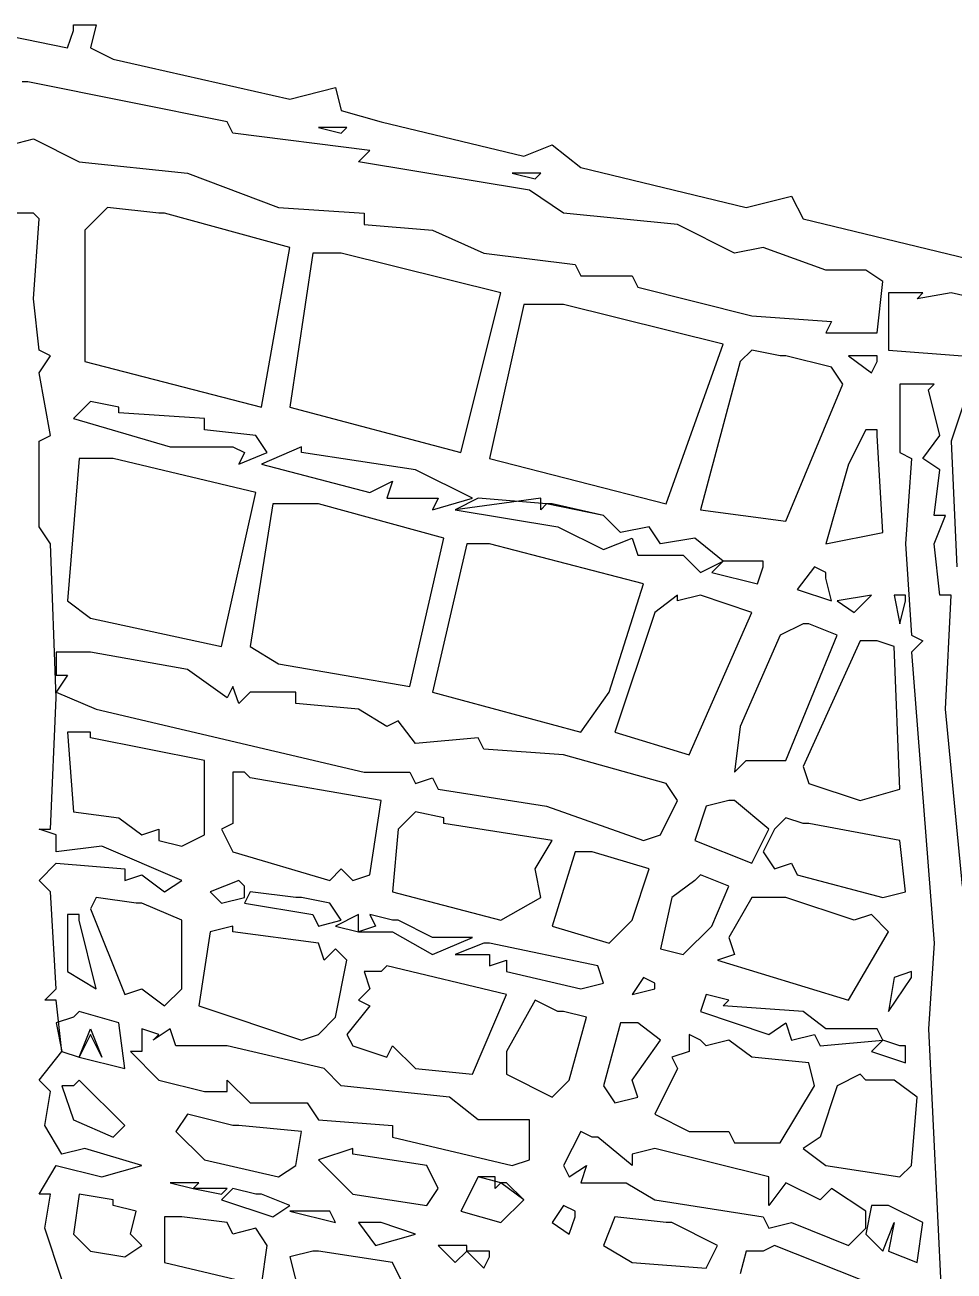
# Model space of a CAD drawing. Extents: x 1 to 798, y 2 to 577.
# Drawn here: x 399.5 to 562.5, y 358.5 to 577 of the extents above; entities that cross this region are included whole.
import ezdxf

# ---------------------------------------------------------------- set-up
doc = ezdxf.new("R2010")
doc.units = 0

msp = doc.modelspace()

# ---------------------------------------------------------------- linework, layer by layer
for p, q in [((408, 577), (412, 577)), ((408, 576), (408, 577)), ((408, 577), (412, 577)), ((408, 576), (408, 577)), ((412, 577), (411, 573)), ((412, 577), (411, 573)), ((397, 575), (407, 573)), ((397, 575), (407, 573)), ((407, 573), (408, 576)), ((407, 573), (408, 576)), ((411, 573), (415, 571)), ((411, 573), (415, 571)), ((415, 571), (446, 564)), ((415, 571), (446, 564)), ((400, 567), (399, 567)), ((400, 567), (399, 567)), ((435, 560), (400, 567)), ((435, 560), (400, 567)), ((446, 564), (454, 566)), ((446, 564), (454, 566)), ((454, 566), (455, 562)), ((454, 566), (455, 562)), ((455, 562), (462, 560)), ((455, 562), (462, 560)), ((436, 558), (435, 560)), ((436, 558), (435, 560)), ((462, 560), (487, 554)), ((462, 560), (487, 554)), ((460, 555), (436, 558)), ((460, 555), (436, 558)), ((456, 559), (451, 559)), ((451, 559), (455, 558)), ((456, 559), (451, 559)), ((451, 559), (455, 558)), ((455, 558), (456, 559)), ((455, 558), (456, 559)), ((397, 556), (401, 557)), ((397, 556), (401, 557)), ((401, 557), (409, 553)), ((401, 557), (409, 553)), ((458, 553), (460, 555)), ((458, 553), (460, 555)), ((487, 554), (492, 556)), ((487, 554), (492, 556)), ((492, 556), (497, 552)), ((492, 556), (497, 552)), ((409, 553), (428, 551)), ((409, 553), (428, 551)), ((488, 548), (458, 553)), ((488, 548), (458, 553)), ((428, 551), (444, 545)), ((428, 551), (444, 545)), ((490, 551), (485, 551)), ((485, 551), (489, 550)), ((490, 551), (485, 551)), ((485, 551), (489, 550)), ((489, 550), (490, 551)), ((489, 550), (490, 551)), ((497, 552), (526, 545)), ((497, 552), (526, 545)), ((494, 544), (488, 548)), ((494, 544), (488, 548)), ((526, 545), (534, 547)), ((526, 545), (534, 547)), ((534, 547), (536, 543)), ((534, 547), (536, 543)), ((414, 545), (410, 541)), ((414, 545), (410, 541)), ((423, 544), (414, 545)), ((423, 544), (414, 545)), ((444, 545), (459, 544)), ((444, 545), (459, 544)), ((401, 544), (392, 544)), ((401, 544), (392, 544)), ((402, 543), (401, 544)), ((402, 543), (401, 544)), ((401, 529), (402, 543)), ((401, 529), (402, 543)), ((424, 544), (423, 544)), ((424, 544), (423, 544)), ((446, 538), (424, 544)), ((446, 538), (424, 544)), ((459, 544), (459, 542)), ((459, 544), (459, 542)), ((459, 542), (471, 541)), ((459, 542), (471, 541)), ((514, 542), (494, 544)), ((514, 542), (494, 544)), ((524, 537), (514, 542)), ((524, 537), (514, 542)), ((536, 543), (565, 536)), ((536, 543), (565, 536)), ((410, 541), (410, 518)), ((410, 541), (410, 518)), ((471, 541), (480, 537)), ((471, 541), (480, 537)), ((441, 510), (446, 538)), ((441, 510), (446, 538)), ((529, 538), (524, 537)), ((529, 538), (524, 537)), ((540, 534), (529, 538)), ((540, 534), (529, 538)), ((450, 537), (446, 510)), ((450, 537), (446, 510)), ((454, 537), (450, 537)), ((454, 537), (450, 537)), ((455, 537), (454, 537)), ((455, 537), (454, 537)), ((483, 530), (455, 537)), ((483, 530), (455, 537)), ((480, 537), (496, 535)), ((480, 537), (496, 535)), ((496, 535), (497, 533)), ((496, 535), (497, 533)), ((547, 534), (540, 534)), ((547, 534), (540, 534)), ((550, 532), (547, 534)), ((550, 532), (547, 534)), ((497, 533), (506, 533)), ((497, 533), (506, 533)), ((506, 533), (507, 531)), ((506, 533), (507, 531)), ((507, 531), (527, 526)), ((507, 531), (527, 526)), ((549, 523), (550, 532)), ((549, 523), (550, 532)), ((402, 520), (401, 529)), ((402, 520), (401, 529)), ((476, 502), (483, 530)), ((476, 502), (483, 530)), ((557, 530), (551, 530)), ((551, 530), (551, 520)), ((557, 530), (551, 530)), ((551, 530), (551, 520)), ((562, 530), (556, 529)), ((556, 529), (557, 530)), ((562, 530), (556, 529)), ((556, 529), (557, 530)), ((575, 527), (562, 530)), ((575, 527), (562, 530)), ((487, 528), (481, 501)), ((487, 528), (481, 501)), ((493, 528), (487, 528)), ((493, 528), (487, 528)), ((494, 528), (493, 528)), ((494, 528), (493, 528)), ((522, 521), (494, 528)), ((522, 521), (494, 528)), ((527, 526), (541, 525)), ((527, 526), (541, 525)), ((541, 525), (540, 523)), ((541, 525), (540, 523)), ((540, 523), (549, 523)), ((540, 523), (549, 523)), ((512, 493), (522, 521)), ((512, 493), (522, 521)), ((404, 519), (402, 520)), ((404, 519), (402, 520)), ((402, 516), (404, 519)), ((402, 516), (404, 519)), ((410, 518), (441, 510)), ((410, 518), (441, 510)), ((525, 518), (518, 492)), ((525, 518), (518, 492)), ((527, 520), (525, 518)), ((527, 520), (525, 518)), ((532, 519), (527, 520)), ((532, 519), (527, 520)), ((533, 519), (532, 519)), ((533, 519), (532, 519)), ((541, 517), (533, 519)), ((541, 517), (533, 519)), ((549, 519), (544, 519)), ((544, 519), (548, 516)), ((549, 519), (544, 519)), ((544, 519), (548, 516)), ((548, 516), (549, 518)), ((548, 516), (549, 518)), ((549, 518), (549, 519)), ((549, 518), (549, 519)), ((551, 520), (564, 519)), ((551, 520), (564, 519)), ((404, 505), (402, 516)), ((404, 505), (402, 516)), ((543, 514), (541, 517)), ((543, 514), (541, 517)), ((533, 490), (543, 514)), ((533, 490), (543, 514)), ((559, 514), (553, 514)), ((553, 514), (553, 502)), ((559, 514), (553, 514)), ((553, 514), (553, 502)), ((558, 513), (559, 514)), ((558, 513), (559, 514)), ((560, 505), (558, 513)), ((560, 505), (558, 513)), ((411, 511), (408, 508)), ((411, 511), (408, 508)), ((416, 510), (411, 511)), ((416, 510), (411, 511)), ((416, 509), (416, 510)), ((416, 509), (416, 510)), ((446, 510), (476, 502)), ((446, 510), (476, 502)), ((564, 510), (562, 504)), ((564, 510), (562, 504)), ((408, 508), (425, 503)), ((408, 508), (425, 503)), ((431, 508), (416, 509)), ((431, 508), (416, 509)), ((431, 506), (431, 508)), ((431, 506), (431, 508)), ((402, 504), (404, 505)), ((402, 504), (404, 505)), ((440, 505), (431, 506)), ((440, 505), (431, 506)), ((442, 502), (440, 505)), ((442, 502), (440, 505)), ((547, 506), (544, 500)), ((547, 506), (544, 500)), ((549, 506), (547, 506)), ((549, 506), (547, 506)), ((549, 505), (549, 506)), ((549, 505), (549, 506)), ((550, 488), (549, 505)), ((550, 488), (549, 505)), ((557, 501), (560, 505)), ((557, 501), (560, 505)), ((402, 489), (402, 504)), ((402, 489), (402, 504)), ((425, 503), (436, 503)), ((425, 503), (436, 503)), ((436, 503), (438, 502)), ((436, 503), (438, 502)), ((448, 503), (441, 500)), ((448, 503), (441, 500)), ((448, 502), (448, 503)), ((448, 502), (448, 503)), ((562, 504), (563, 482)), ((562, 504), (563, 482)), ((409, 501), (407, 476)), ((409, 501), (407, 476)), ((414, 501), (409, 501)), ((414, 501), (409, 501)), ((415, 501), (414, 501)), ((415, 501), (414, 501)), ((440, 495), (415, 501)), ((440, 495), (415, 501)), ((438, 502), (437, 500)), ((437, 500), (442, 502)), ((438, 502), (437, 500)), ((437, 500), (442, 502)), ((468, 499), (448, 502)), ((468, 499), (448, 502)), ((481, 501), (512, 493)), ((481, 501), (512, 493)), ((553, 502), (555, 501)), ((553, 502), (555, 501)), ((555, 501), (554, 486)), ((555, 501), (554, 486)), ((560, 499), (557, 501)), ((560, 499), (557, 501)), ((441, 500), (460, 495)), ((441, 500), (460, 495)), ((478, 494), (468, 499)), ((478, 494), (468, 499)), ((544, 500), (540, 486)), ((544, 500), (540, 486)), ((559, 491), (560, 499)), ((559, 491), (560, 499)), ((460, 495), (464, 497)), ((460, 495), (464, 497)), ((464, 497), (463, 494)), ((464, 497), (463, 494)), ((434, 468), (440, 495)), ((434, 468), (440, 495)), ((463, 494), (472, 494)), ((463, 494), (472, 494)), ((472, 494), (471, 492)), ((471, 492), (478, 494)), ((472, 494), (471, 492)), ((471, 492), (478, 494)), ((479, 494), (475, 492)), ((490, 494), (475, 492)), ((479, 494), (475, 492)), ((490, 494), (475, 492)), ((491, 493), (479, 494)), ((491, 493), (479, 494)), ((490, 492), (490, 494)), ((490, 492), (490, 494)), ((443, 493), (439, 468)), ((443, 493), (439, 468)), ((450, 493), (443, 493)), ((450, 493), (443, 493)), ((451, 493), (450, 493)), ((451, 493), (450, 493)), ((473, 487), (451, 493)), ((473, 487), (451, 493)), ((475, 492), (493, 489)), ((475, 492), (493, 489)), ((475, 492), (493, 489)), ((475, 492), (493, 489)), ((491, 493), (490, 492)), ((491, 493), (490, 492)), ((492, 493), (491, 493)), ((501, 491), (491, 493)), ((492, 493), (491, 493)), ((501, 491), (491, 493)), ((501, 491), (492, 493)), ((501, 491), (492, 493)), ((518, 492), (533, 490)), ((518, 492), (533, 490)), ((504, 488), (501, 491)), ((504, 488), (501, 491)), ((504, 488), (501, 491)), ((504, 488), (501, 491)), ((559, 486), (561, 491)), ((561, 491), (559, 491)), ((559, 486), (561, 491)), ((561, 491), (559, 491)), ((404, 486), (402, 489)), ((404, 486), (402, 489)), ((493, 489), (501, 485)), ((493, 489), (501, 485)), ((493, 489), (501, 485)), ((493, 489), (501, 485)), ((509, 489), (504, 488)), ((509, 489), (504, 488)), ((509, 489), (504, 488)), ((509, 489), (504, 488)), ((511, 486), (509, 489)), ((511, 486), (509, 489)), ((511, 486), (509, 489)), ((511, 486), (509, 489)), ((540, 486), (550, 488)), ((540, 486), (550, 488)), ((405, 459), (404, 486)), ((405, 459), (404, 486)), ((467, 461), (473, 487)), ((467, 461), (473, 487)), ((477, 486), (471, 460)), ((477, 486), (471, 460)), ((480, 486), (477, 486)), ((480, 486), (477, 486)), ((481, 486), (480, 486)), ((481, 486), (480, 486)), ((508, 479), (481, 486)), ((508, 479), (481, 486)), ((501, 485), (506, 487)), ((501, 485), (506, 487)), ((501, 485), (506, 487)), ((501, 485), (506, 487)), ((506, 487), (507, 484)), ((506, 487), (507, 484)), ((506, 487), (507, 484)), ((506, 487), (507, 484)), ((517, 487), (511, 486)), ((517, 487), (511, 486)), ((517, 487), (511, 486)), ((517, 487), (511, 486)), ((522, 483), (517, 487)), ((522, 483), (517, 487)), ((522, 483), (517, 487)), ((522, 483), (517, 487)), ((554, 486), (555, 470)), ((554, 486), (555, 470)), ((560, 477), (559, 486)), ((560, 477), (559, 486)), ((507, 484), (515, 484)), ((507, 484), (515, 484)), ((507, 484), (515, 484)), ((507, 484), (515, 484)), ((515, 484), (518, 481)), ((515, 484), (518, 481)), ((515, 484), (518, 481)), ((515, 484), (518, 481)), ((518, 481), (522, 483)), ((518, 481), (522, 483)), ((518, 481), (522, 483)), ((518, 481), (522, 483)), ((522, 483), (520, 481)), ((522, 483), (520, 481)), ((529, 483), (522, 483)), ((529, 483), (522, 483)), ((529, 482), (529, 483)), ((529, 482), (529, 483)), ((520, 481), (528, 479)), ((520, 481), (528, 479)), ((528, 479), (529, 482)), ((528, 479), (529, 482)), ((538, 482), (535, 478)), ((538, 482), (535, 478)), ((540, 481), (538, 482)), ((540, 481), (538, 482)), ((540, 480), (540, 481)), ((540, 480), (540, 481)), ((502, 460), (508, 479)), ((502, 460), (508, 479)), ((541, 476), (540, 480)), ((541, 476), (540, 480)), ((514, 477), (510, 474)), ((514, 477), (510, 474)), ((518, 477), (514, 476)), ((514, 476), (514, 477)), ((518, 477), (514, 476)), ((514, 476), (514, 477)), ((527, 474), (518, 477)), ((527, 474), (518, 477)), ((535, 478), (541, 476)), ((535, 478), (541, 476)), ((548, 477), (542, 476)), ((548, 477), (542, 476)), ((547, 476), (548, 477)), ((547, 476), (548, 477)), ((554, 477), (552, 477)), ((552, 477), (553, 472)), ((554, 477), (552, 477)), ((552, 477), (553, 472)), ((554, 476), (554, 477)), ((554, 476), (554, 477)), ((562, 477), (560, 477)), ((562, 477), (560, 477)), ((561, 457), (562, 477)), ((561, 457), (562, 477)), ((407, 476), (411, 473)), ((407, 476), (411, 473)), ((542, 476), (545, 474)), ((542, 476), (545, 474)), ((545, 474), (547, 476)), ((545, 474), (547, 476)), ((553, 472), (554, 476)), ((553, 472), (554, 476)), ((411, 473), (434, 468)), ((411, 473), (434, 468)), ((510, 474), (503, 453)), ((510, 474), (503, 453)), ((516, 449), (527, 474)), ((516, 449), (527, 474)), ((536, 472), (532, 470)), ((536, 472), (532, 470)), ((537, 472), (536, 472)), ((537, 472), (536, 472)), ((542, 470), (537, 472)), ((542, 470), (537, 472)), ((532, 470), (525, 454)), ((532, 470), (525, 454)), ((533, 448), (542, 470)), ((533, 448), (542, 470)), ((555, 470), (557, 469)), ((555, 470), (557, 469)), ((439, 468), (444, 465)), ((439, 468), (444, 465)), ((546, 469), (536, 447)), ((546, 469), (536, 447)), ((548, 469), (546, 469)), ((548, 469), (546, 469)), ((549, 469), (548, 469)), ((549, 469), (548, 469)), ((552, 468), (549, 469)), ((552, 468), (549, 469)), ((553, 443), (552, 468)), ((553, 443), (552, 468)), ((557, 469), (555, 467)), ((557, 469), (555, 467)), ((410, 467), (405, 467)), ((405, 467), (405, 463)), ((410, 467), (405, 467)), ((405, 467), (405, 463)), ((411, 467), (410, 467)), ((411, 467), (410, 467)), ((428, 464), (411, 467)), ((428, 464), (411, 467)), ((555, 467), (559, 416)), ((555, 467), (559, 416)), ((435, 459), (428, 464)), ((435, 459), (428, 464)), ((444, 465), (467, 461)), ((444, 465), (467, 461)), ((405, 463), (407, 463)), ((407, 463), (405, 460)), ((405, 463), (407, 463)), ((407, 463), (405, 460)), ((404, 436), (405, 459)), ((404, 436), (405, 459)), ((405, 460), (412, 457)), ((405, 460), (412, 457)), ((436, 461), (435, 459)), ((436, 461), (435, 459)), ((437, 458), (436, 461)), ((437, 458), (436, 461)), ((439, 460), (437, 458)), ((439, 460), (437, 458)), ((447, 460), (439, 460)), ((447, 460), (439, 460)), ((447, 458), (447, 460)), ((447, 458), (447, 460)), ((471, 460), (497, 453)), ((471, 460), (497, 453)), ((497, 453), (502, 460)), ((497, 453), (502, 460)), ((412, 457), (459, 446)), ((412, 457), (459, 446)), ((458, 457), (447, 458)), ((458, 457), (447, 458)), ((463, 454), (458, 457)), ((463, 454), (458, 457)), ((564, 426), (561, 457)), ((564, 426), (561, 457)), ((465, 455), (463, 454)), ((465, 455), (463, 454)), ((468, 451), (465, 455)), ((468, 451), (465, 455)), ((411, 453), (407, 453)), ((407, 453), (408, 439)), ((411, 453), (407, 453)), ((407, 453), (408, 439)), ((411, 452), (411, 453)), ((411, 452), (411, 453)), ((503, 453), (516, 449)), ((503, 453), (516, 449)), ((525, 454), (524, 446)), ((525, 454), (524, 446)), ((431, 448), (411, 452)), ((431, 448), (411, 452)), ((479, 452), (468, 451)), ((479, 452), (468, 451)), ((480, 450), (479, 452)), ((480, 450), (479, 452)), ((431, 435), (431, 448)), ((431, 435), (431, 448)), ((494, 449), (480, 450)), ((494, 449), (480, 450)), ((512, 444), (494, 449)), ((512, 444), (494, 449)), ((524, 446), (526, 448)), ((524, 446), (526, 448)), ((526, 448), (533, 448)), ((526, 448), (533, 448)), ((438, 446), (436, 446)), ((436, 446), (436, 437)), ((438, 446), (436, 446)), ((436, 446), (436, 437)), ((439, 445), (438, 446)), ((439, 445), (438, 446)), ((459, 446), (467, 446)), ((459, 446), (467, 446)), ((467, 446), (468, 444)), ((467, 446), (468, 444)), ((536, 447), (537, 444)), ((536, 447), (537, 444)), ((462, 441), (439, 445)), ((462, 441), (439, 445)), ((468, 444), (471, 445)), ((468, 444), (471, 445)), ((471, 445), (472, 443)), ((471, 445), (472, 443)), ((514, 441), (512, 444)), ((514, 441), (512, 444)), ((537, 444), (546, 441)), ((537, 444), (546, 441)), ((472, 443), (491, 440)), ((472, 443), (491, 440)), ((546, 441), (553, 443)), ((546, 441), (553, 443)), ((460, 428), (462, 441)), ((460, 428), (462, 441)), ((491, 440), (508, 434)), ((491, 440), (508, 434)), ((511, 435), (514, 441)), ((511, 435), (514, 441)), ((519, 440), (517, 434)), ((519, 440), (517, 434)), ((523, 441), (519, 440)), ((523, 441), (519, 440)), ((524, 441), (523, 441)), ((524, 441), (523, 441)), ((530, 436), (524, 441)), ((530, 436), (524, 441)), ((408, 439), (416, 438)), ((408, 439), (416, 438)), ((416, 438), (420, 435)), ((416, 438), (420, 435)), ((436, 437), (434, 436)), ((436, 437), (434, 436)), ((468, 439), (465, 436)), ((468, 439), (465, 436)), ((473, 438), (468, 439)), ((473, 438), (468, 439)), ((473, 437), (473, 438)), ((473, 437), (473, 438)), ((492, 434), (473, 437)), ((492, 434), (473, 437)), ((533, 438), (531, 436)), ((533, 438), (531, 436)), ((536, 437), (533, 438)), ((536, 437), (533, 438)), ((537, 437), (536, 437)), ((537, 437), (536, 437)), ((553, 434), (537, 437)), ((553, 434), (537, 437)), ((405, 435), (402, 436)), ((402, 436), (404, 436)), ((405, 435), (402, 436)), ((402, 436), (404, 436)), ((405, 432), (405, 435)), ((405, 432), (405, 435)), ((420, 435), (423, 436)), ((420, 435), (423, 436)), ((423, 436), (423, 434)), ((423, 436), (423, 434)), ((427, 433), (431, 435)), ((427, 433), (431, 435)), ((434, 436), (436, 432)), ((434, 436), (436, 432)), ((465, 436), (464, 425)), ((465, 436), (464, 425)), ((508, 434), (511, 435)), ((508, 434), (511, 435)), ((527, 430), (530, 436)), ((527, 430), (530, 436)), ((531, 436), (529, 432)), ((531, 436), (529, 432)), ((413, 433), (405, 432)), ((413, 433), (405, 432)), ((427, 427), (413, 433)), ((427, 427), (413, 433)), ((423, 434), (427, 433)), ((423, 434), (427, 433)), ((489, 429), (492, 434)), ((489, 429), (492, 434)), ((517, 434), (527, 430)), ((517, 434), (527, 430)), ((554, 425), (553, 434)), ((554, 425), (553, 434)), ((436, 432), (453, 427)), ((436, 432), (453, 427)), ((496, 432), (492, 419)), ((496, 432), (492, 419)), ((498, 432), (496, 432)), ((498, 432), (496, 432)), ((499, 432), (498, 432)), ((499, 432), (498, 432)), ((509, 429), (499, 432)), ((509, 429), (499, 432)), ((529, 432), (531, 429)), ((529, 432), (531, 429)), ((402, 427), (405, 430)), ((402, 427), (405, 430)), ((405, 430), (417, 429)), ((405, 430), (417, 429)), ((417, 429), (417, 427)), ((417, 429), (417, 427)), ((453, 427), (455, 429)), ((453, 427), (455, 429)), ((455, 429), (457, 427)), ((455, 429), (457, 427)), ((490, 424), (489, 429)), ((490, 424), (489, 429)), ((506, 420), (509, 429)), ((506, 420), (509, 429)), ((531, 429), (534, 430)), ((531, 429), (534, 430)), ((534, 430), (535, 428)), ((534, 430), (535, 428)), ((404, 425), (402, 427)), ((404, 425), (402, 427)), ((417, 427), (420, 428)), ((417, 427), (420, 428)), ((420, 428), (424, 425)), ((420, 428), (424, 425)), ((424, 425), (427, 427)), ((424, 425), (427, 427)), ((437, 427), (432, 425)), ((437, 427), (432, 425)), ((438, 426), (437, 427)), ((438, 426), (437, 427)), ((457, 427), (460, 428)), ((457, 427), (460, 428)), ((517, 427), (513, 424)), ((517, 427), (513, 424)), ((518, 428), (517, 427)), ((518, 428), (517, 427)), ((523, 426), (518, 428)), ((523, 426), (518, 428)), ((535, 428), (550, 424)), ((535, 428), (550, 424)), ((405, 408), (404, 425)), ((405, 408), (404, 425)), ((412, 424), (411, 422)), ((412, 424), (411, 422)), ((419, 423), (412, 424)), ((419, 423), (412, 424)), ((432, 425), (434, 423)), ((432, 425), (434, 423)), ((434, 423), (438, 424)), ((434, 423), (438, 424)), ((438, 424), (438, 426)), ((438, 424), (438, 426)), ((439, 425), (438, 423)), ((439, 425), (438, 423)), ((447, 424), (439, 425)), ((447, 424), (439, 425)), ((448, 424), (447, 424)), ((448, 424), (447, 424)), ((453, 423), (448, 424)), ((453, 423), (448, 424)), ((464, 425), (483, 420)), ((464, 425), (483, 420)), ((483, 420), (490, 424)), ((483, 420), (490, 424)), ((513, 424), (511, 415)), ((513, 424), (511, 415)), ((520, 419), (523, 426)), ((520, 419), (523, 426)), ((527, 424), (523, 417)), ((527, 424), (523, 417)), ((532, 424), (527, 424)), ((532, 424), (527, 424)), ((533, 424), (532, 424)), ((533, 424), (532, 424)), ((545, 420), (533, 424)), ((545, 420), (533, 424)), ((550, 424), (554, 425)), ((550, 424), (554, 425)), ((411, 422), (417, 407)), ((411, 422), (417, 407)), ((420, 423), (419, 423)), ((420, 423), (419, 423)), ((427, 420), (420, 423)), ((427, 420), (420, 423)), ((438, 423), (450, 421)), ((438, 423), (450, 421)), ((455, 420), (453, 423)), ((455, 420), (453, 423)), ((409, 421), (407, 421)), ((407, 421), (407, 411)), ((409, 421), (407, 421)), ((407, 421), (407, 411)), ((409, 420), (409, 421)), ((409, 420), (409, 421)), ((412, 408), (409, 420)), ((412, 408), (409, 420)), ((427, 408), (427, 420)), ((427, 408), (427, 420)), ((450, 421), (451, 419)), ((450, 421), (451, 419)), ((451, 419), (455, 420)), ((451, 419), (455, 420)), ((458, 421), (454, 419)), ((458, 421), (454, 419)), ((458, 420), (458, 421)), ((458, 420), (458, 421)), ((458, 418), (458, 420)), ((458, 418), (458, 420)), ((464, 420), (460, 421)), ((460, 421), (461, 419)), ((464, 420), (460, 421)), ((460, 421), (461, 419)), ((465, 420), (464, 420)), ((465, 420), (464, 420)), ((471, 417), (465, 420)), ((471, 417), (465, 420)), ((502, 416), (506, 420)), ((502, 416), (506, 420)), ((548, 421), (545, 420)), ((548, 421), (545, 420)), ((551, 418), (548, 421)), ((551, 418), (548, 421)), ((432, 418), (430, 405)), ((432, 418), (430, 405)), ((436, 419), (432, 418)), ((436, 419), (432, 418)), ((436, 418), (436, 419)), ((436, 418), (436, 419)), ((451, 416), (436, 418)), ((451, 416), (436, 418)), ((454, 419), (458, 418)), ((454, 419), (458, 418)), ((461, 419), (458, 418)), ((461, 419), (458, 418)), ((458, 418), (464, 418)), ((458, 418), (464, 418)), ((464, 418), (471, 414)), ((464, 418), (471, 414)), ((492, 419), (502, 416)), ((492, 419), (502, 416)), ((515, 414), (520, 419)), ((515, 414), (520, 419)), ((544, 406), (551, 418)), ((544, 406), (551, 418)), ((452, 413), (451, 416)), ((452, 413), (451, 416)), ((471, 414), (478, 417)), ((478, 417), (471, 417)), ((471, 414), (478, 417)), ((478, 417), (471, 417)), ((480, 416), (475, 414)), ((480, 416), (475, 414)), ((481, 416), (480, 416)), ((481, 416), (480, 416)), ((500, 412), (481, 416)), ((500, 412), (481, 416)), ((523, 417), (524, 414)), ((523, 417), (524, 414)), ((559, 416), (558, 401)), ((559, 416), (558, 401)), ((454, 415), (452, 413)), ((454, 415), (452, 413)), ((456, 413), (454, 415)), ((456, 413), (454, 415)), ((454, 403), (456, 413)), ((454, 403), (456, 413)), ((475, 414), (481, 414)), ((475, 414), (481, 414)), ((481, 414), (481, 412)), ((481, 414), (481, 412)), ((481, 412), (484, 413)), ((481, 412), (484, 413)), ((484, 413), (484, 411)), ((484, 413), (484, 411)), ((511, 415), (515, 414)), ((511, 415), (515, 414)), ((524, 414), (521, 413)), ((524, 414), (521, 413)), ((521, 413), (544, 406)), ((521, 413), (544, 406)), ((407, 411), (412, 408)), ((407, 411), (412, 408)), ((462, 411), (459, 411)), ((459, 411), (460, 408)), ((462, 411), (459, 411)), ((459, 411), (460, 408)), ((463, 412), (462, 411)), ((463, 412), (462, 411)), ((484, 407), (463, 412)), ((484, 407), (463, 412)), ((484, 411), (497, 408)), ((484, 411), (497, 408)), ((501, 409), (500, 412)), ((501, 409), (500, 412)), ((555, 411), (552, 410)), ((555, 411), (552, 410)), ((555, 410), (555, 411)), ((555, 410), (555, 411)), ((497, 408), (501, 409)), ((497, 408), (501, 409)), ((508, 410), (506, 407)), ((508, 410), (506, 407)), ((510, 409), (508, 410)), ((510, 409), (508, 410)), ((510, 408), (510, 409)), ((510, 408), (510, 409)), ((552, 410), (551, 404)), ((551, 404), (555, 410)), ((552, 410), (551, 404)), ((551, 404), (555, 410)), ((403, 406), (405, 408)), ((403, 406), (405, 408)), ((417, 407), (420, 408)), ((417, 407), (420, 408)), ((420, 408), (424, 405)), ((420, 408), (424, 405)), ((424, 405), (427, 408)), ((424, 405), (427, 408)), ((460, 408), (458, 406)), ((460, 408), (458, 406)), ((478, 393), (484, 407)), ((478, 393), (484, 407)), ((506, 407), (510, 408)), ((506, 407), (510, 408)), ((519, 407), (518, 404)), ((519, 407), (518, 404)), ((523, 406), (519, 407)), ((523, 406), (519, 407)), ((405, 406), (403, 406)), ((405, 406), (403, 406)), ((406, 397), (405, 406)), ((406, 397), (405, 406)), ((430, 405), (448, 399)), ((430, 405), (448, 399)), ((460, 405), (456, 400)), ((460, 405), (456, 400)), ((458, 406), (460, 405)), ((458, 406), (460, 405)), ((489, 406), (484, 397)), ((489, 406), (484, 397)), ((493, 404), (489, 406)), ((493, 404), (489, 406)), ((522, 405), (523, 406)), ((522, 405), (523, 406)), ((536, 404), (522, 405)), ((536, 404), (522, 405)), ((408, 403), (405, 402)), ((408, 403), (405, 402)), ((409, 404), (408, 403)), ((409, 404), (408, 403)), ((416, 402), (409, 404)), ((416, 402), (409, 404)), ((451, 400), (454, 403)), ((451, 400), (454, 403)), ((494, 404), (493, 404)), ((494, 404), (493, 404)), ((498, 403), (494, 404)), ((498, 403), (494, 404)), ((495, 392), (498, 403)), ((495, 392), (498, 403)), ((518, 404), (530, 400)), ((518, 404), (530, 400)), ((540, 401), (536, 404)), ((540, 401), (536, 404)), ((405, 402), (406, 397)), ((405, 402), (406, 397)), ((409, 396), (411, 401)), ((409, 396), (411, 401)), ((411, 400), (409, 396)), ((411, 400), (409, 396)), ((411, 401), (413, 396)), ((411, 401), (413, 396)), ((413, 396), (411, 400)), ((413, 396), (411, 400)), ((417, 394), (416, 402)), ((417, 394), (416, 402)), ((423, 400), (420, 401)), ((420, 401), (420, 397)), ((423, 400), (420, 401)), ((420, 401), (420, 397)), ((425, 401), (422, 399)), ((425, 401), (422, 399)), ((422, 399), (423, 400)), ((422, 399), (423, 400)), ((426, 398), (425, 401)), ((426, 398), (425, 401)), ((448, 399), (451, 400)), ((448, 399), (451, 400)), ((456, 400), (457, 398)), ((456, 400), (457, 398)), ((504, 402), (501, 391)), ((504, 402), (501, 391)), ((506, 402), (504, 402)), ((506, 402), (504, 402)), ((507, 402), (506, 402)), ((507, 402), (506, 402)), ((511, 399), (507, 402)), ((511, 399), (507, 402)), ((518, 399), (516, 400)), ((516, 400), (516, 397)), ((518, 399), (516, 400)), ((516, 400), (516, 397)), ((530, 400), (533, 402)), ((530, 400), (533, 402)), ((533, 402), (534, 399)), ((533, 402), (534, 399)), ((534, 399), (538, 400)), ((534, 399), (538, 400)), ((538, 400), (539, 398)), ((538, 400), (539, 398)), ((549, 401), (540, 401)), ((549, 401), (540, 401)), ((550, 399), (549, 401)), ((550, 399), (549, 401)), ((558, 401), (563, 297)), ((558, 401), (563, 297)), ((435, 398), (426, 398)), ((435, 398), (426, 398)), ((452, 394), (435, 398)), ((452, 394), (435, 398)), ((457, 398), (463, 396)), ((457, 398), (463, 396)), ((463, 396), (464, 398)), ((463, 396), (464, 398)), ((464, 398), (468, 394)), ((464, 398), (468, 394)), ((506, 392), (511, 399)), ((506, 392), (511, 399)), ((519, 398), (518, 399)), ((519, 398), (518, 399)), ((523, 399), (519, 398)), ((523, 399), (519, 398)), ((527, 396), (523, 399)), ((527, 396), (523, 399)), ((539, 398), (550, 399)), ((539, 398), (550, 399)), ((550, 399), (548, 397)), ((550, 399), (548, 397)), ((553, 398), (550, 399)), ((553, 398), (550, 399)), ((554, 398), (553, 398)), ((554, 398), (553, 398)), ((554, 395), (554, 398)), ((554, 395), (554, 398)), ((402, 392), (406, 397)), ((402, 392), (406, 397)), ((406, 397), (409, 396)), ((406, 397), (409, 396)), ((409, 396), (417, 394)), ((409, 396), (417, 394)), ((420, 397), (418, 397)), ((418, 397), (423, 392)), ((420, 397), (418, 397)), ((418, 397), (423, 392)), ((484, 397), (484, 393)), ((484, 397), (484, 393)), ((516, 397), (513, 396)), ((516, 397), (513, 396)), ((513, 396), (514, 394)), ((513, 396), (514, 394)), ((537, 395), (527, 396)), ((537, 395), (527, 396)), ((548, 397), (554, 395)), ((548, 397), (554, 395)), ((455, 391), (452, 394)), ((455, 391), (452, 394)), ((468, 394), (478, 393)), ((468, 394), (478, 393)), ((514, 394), (510, 386)), ((514, 394), (510, 386)), ((538, 391), (537, 395)), ((538, 391), (537, 395)), ((404, 390), (402, 392)), ((404, 390), (402, 392)), ((409, 392), (408, 391)), ((409, 392), (408, 391)), ((417, 384), (409, 392)), ((417, 384), (409, 392)), ((423, 392), (431, 390)), ((423, 392), (431, 390)), ((435, 390), (435, 392)), ((435, 392), (439, 388)), ((435, 390), (435, 392)), ((435, 392), (439, 388)), ((484, 393), (492, 389)), ((484, 393), (492, 389)), ((492, 389), (495, 392)), ((492, 389), (495, 392)), ((507, 389), (506, 392)), ((507, 389), (506, 392)), ((546, 393), (542, 391)), ((546, 393), (542, 391)), ((547, 392), (546, 393)), ((547, 392), (546, 393)), ((552, 392), (547, 392)), ((552, 392), (547, 392)), ((556, 389), (552, 392)), ((556, 389), (552, 392)), ((403, 384), (404, 390)), ((403, 384), (404, 390)), ((408, 391), (406, 391)), ((406, 391), (408, 385)), ((408, 391), (406, 391)), ((406, 391), (408, 385)), ((431, 390), (435, 390)), ((431, 390), (435, 390)), ((474, 389), (455, 391)), ((474, 389), (455, 391)), ((479, 385), (474, 389)), ((479, 385), (474, 389)), ((501, 391), (503, 388)), ((501, 391), (503, 388)), ((503, 388), (507, 389)), ((503, 388), (507, 389)), ((532, 381), (538, 391)), ((532, 381), (538, 391)), ((542, 391), (539, 382)), ((542, 391), (539, 382)), ((555, 377), (556, 389)), ((555, 377), (556, 389)), ((439, 388), (449, 388)), ((439, 388), (449, 388)), ((449, 388), (451, 385)), ((449, 388), (451, 385)), ((408, 385), (415, 382)), ((408, 385), (415, 382)), ((428, 386), (426, 383)), ((428, 386), (426, 383)), ((436, 384), (428, 386)), ((436, 384), (428, 386)), ((451, 385), (464, 384)), ((451, 385), (464, 384)), ((488, 385), (479, 385)), ((488, 385), (479, 385)), ((488, 378), (488, 385)), ((488, 378), (488, 385)), ((510, 386), (516, 383)), ((510, 386), (516, 383)), ((406, 379), (403, 384)), ((406, 379), (403, 384)), ((415, 382), (417, 384)), ((415, 382), (417, 384)), ((426, 383), (431, 378)), ((426, 383), (431, 378)), ((437, 384), (436, 384)), ((437, 384), (436, 384)), ((448, 383), (437, 384)), ((448, 383), (437, 384)), ((447, 377), (448, 383)), ((447, 377), (448, 383)), ((464, 384), (464, 382)), ((464, 384), (464, 382)), ((497, 383), (494, 377)), ((497, 383), (494, 377)), ((499, 382), (497, 383)), ((499, 382), (497, 383)), ((516, 383), (523, 383)), ((516, 383), (523, 383)), ((523, 383), (524, 381)), ((523, 383), (524, 381)), ((464, 382), (485, 377)), ((464, 382), (485, 377)), ((500, 382), (499, 382)), ((500, 382), (499, 382)), ((506, 377), (500, 382)), ((506, 377), (500, 382)), ((524, 381), (532, 381)), ((524, 381), (532, 381)), ((539, 382), (536, 380)), ((539, 382), (536, 380)), ((410, 380), (406, 379)), ((410, 380), (406, 379)), ((420, 377), (410, 380)), ((420, 377), (410, 380)), ((457, 380), (451, 378)), ((457, 380), (451, 378)), ((457, 379), (457, 380)), ((457, 379), (457, 380)), ((470, 377), (457, 379)), ((470, 377), (457, 379)), ((510, 380), (506, 379)), ((510, 380), (506, 379)), ((506, 379), (506, 377)), ((506, 379), (506, 377)), ((530, 375), (510, 380)), ((530, 375), (510, 380)), ((536, 380), (540, 377)), ((536, 380), (540, 377)), ((402, 372), (405, 377)), ((402, 372), (405, 377)), ((405, 377), (413, 375)), ((405, 377), (413, 375)), ((413, 375), (420, 377)), ((413, 375), (420, 377)), ((431, 378), (444, 375)), ((431, 378), (444, 375)), ((444, 375), (447, 377)), ((444, 375), (447, 377)), ((451, 378), (457, 372)), ((451, 378), (457, 372)), ((472, 373), (470, 377)), ((472, 373), (470, 377)), ((485, 377), (488, 378)), ((485, 377), (488, 378)), ((494, 377), (495, 375)), ((494, 377), (495, 375)), ((495, 375), (498, 377)), ((495, 375), (498, 377)), ((498, 377), (497, 374)), ((498, 377), (497, 374)), ((540, 377), (553, 375)), ((540, 377), (553, 375)), ((553, 375), (555, 377)), ((553, 375), (555, 377)), ((430, 374), (425, 374)), ((425, 374), (429, 373)), ((430, 374), (425, 374)), ((425, 374), (429, 373)), ((429, 373), (430, 374)), ((429, 373), (430, 374)), ((479, 375), (476, 369)), ((479, 375), (476, 369)), ((479, 375), (476, 369)), ((479, 375), (476, 369)), ((483, 374), (479, 375)), ((482, 375), (479, 375)), ((483, 374), (479, 375)), ((482, 375), (479, 375)), ((482, 373), (482, 375)), ((482, 373), (482, 375)), ((483, 374), (482, 373)), ((483, 374), (482, 373)), ((484, 374), (483, 374)), ((487, 371), (483, 374)), ((484, 374), (483, 374)), ((487, 371), (483, 374)), ((487, 371), (484, 374)), ((487, 371), (484, 374)), ((497, 374), (505, 374)), ((497, 374), (505, 374)), ((505, 374), (510, 371)), ((505, 374), (510, 371)), ((530, 370), (530, 375)), ((530, 370), (530, 375)), ((533, 374), (530, 370)), ((533, 374), (530, 370)), ((539, 371), (533, 374)), ((539, 371), (533, 374)), ((404, 372), (402, 372)), ((404, 372), (402, 372)), ((403, 366), (404, 372)), ((403, 366), (404, 372)), ((409, 372), (408, 365)), ((409, 372), (408, 365)), ((415, 371), (409, 372)), ((415, 371), (409, 372)), ((435, 373), (429, 373)), ((429, 373), (434, 372)), ((435, 373), (429, 373)), ((429, 373), (434, 372)), ((434, 372), (435, 373)), ((436, 373), (434, 371)), ((434, 372), (435, 373)), ((436, 373), (434, 371)), ((440, 372), (436, 373)), ((440, 372), (436, 373)), ((441, 372), (440, 372)), ((441, 372), (440, 372)), ((446, 370), (441, 372)), ((446, 370), (441, 372)), ((457, 372), (470, 370)), ((457, 372), (470, 370)), ((470, 370), (472, 373)), ((470, 370), (472, 373)), ((541, 373), (539, 371)), ((541, 373), (539, 371)), ((547, 369), (541, 373)), ((547, 369), (541, 373)), ((415, 370), (415, 371)), ((415, 370), (415, 371)), ((419, 369), (415, 370)), ((419, 369), (415, 370)), ((434, 371), (443, 368)), ((434, 371), (443, 368)), ((443, 368), (446, 370)), ((443, 368), (446, 370)), ((483, 367), (487, 371)), ((483, 367), (487, 371)), ((483, 367), (487, 371)), ((483, 367), (487, 371)), ((494, 370), (492, 367)), ((494, 370), (492, 367)), ((496, 369), (494, 370)), ((496, 369), (494, 370)), ((510, 371), (529, 368)), ((510, 371), (529, 368)), ((548, 370), (547, 365)), ((548, 370), (547, 365)), ((550, 370), (548, 370)), ((550, 370), (548, 370)), ((551, 370), (550, 370)), ((551, 370), (550, 370)), ((557, 367), (551, 370)), ((557, 367), (551, 370)), ((418, 365), (419, 369)), ((418, 365), (419, 369)), ((426, 368), (424, 368)), ((424, 368), (424, 360)), ((426, 368), (424, 368)), ((424, 368), (424, 360)), ((427, 368), (426, 368)), ((427, 368), (426, 368)), ((435, 367), (427, 368)), ((435, 367), (427, 368)), ((452, 369), (446, 369)), ((446, 369), (454, 367)), ((452, 369), (446, 369)), ((446, 369), (454, 367)), ((453, 369), (452, 369)), ((453, 369), (452, 369)), ((454, 367), (453, 369)), ((454, 367), (453, 369)), ((476, 369), (483, 367)), ((476, 369), (483, 367)), ((476, 369), (483, 367)), ((476, 369), (483, 367)), ((495, 365), (496, 368)), ((495, 365), (496, 368)), ((496, 368), (496, 369)), ((496, 368), (496, 369)), ((503, 368), (501, 363)), ((503, 368), (501, 363)), ((512, 367), (503, 368)), ((512, 367), (503, 368)), ((529, 368), (530, 366)), ((529, 368), (530, 366)), ((547, 366), (547, 369)), ((547, 366), (547, 369)), ((406, 357), (403, 366)), ((406, 357), (403, 366)), ((408, 365), (411, 362)), ((408, 365), (411, 362)), ((420, 363), (418, 365)), ((420, 363), (418, 365)), ((436, 365), (435, 367)), ((436, 365), (435, 367)), ((440, 366), (436, 365)), ((440, 366), (436, 365)), ((442, 363), (440, 366)), ((442, 363), (440, 366)), ((461, 367), (458, 367)), ((458, 367), (461, 363)), ((461, 367), (458, 367)), ((458, 367), (461, 363)), ((462, 367), (461, 367)), ((462, 367), (461, 367)), ((461, 363), (468, 365)), ((461, 363), (468, 365)), ((468, 365), (462, 367)), ((468, 365), (462, 367)), ((492, 367), (495, 365)), ((492, 367), (495, 365)), ((513, 367), (512, 367)), ((513, 367), (512, 367)), ((521, 363), (513, 367)), ((521, 363), (513, 367)), ((530, 366), (534, 367)), ((530, 366), (534, 367)), ((534, 367), (544, 363)), ((534, 367), (544, 363)), ((544, 363), (547, 366)), ((544, 363), (547, 366)), ((547, 365), (550, 362)), ((547, 365), (550, 362)), ((550, 362), (552, 367)), ((550, 362), (552, 367)), ((552, 367), (551, 362)), ((552, 367), (551, 362)), ((556, 360), (557, 367)), ((556, 360), (557, 367)), ((417, 361), (420, 363)), ((417, 361), (420, 363)), ((441, 356), (442, 363)), ((441, 356), (442, 363)), ((477, 363), (472, 363)), ((472, 363), (475, 360)), ((477, 363), (472, 363)), ((472, 363), (475, 360)), ((477, 362), (477, 363)), ((477, 362), (477, 363)), ((501, 363), (506, 360)), ((501, 363), (506, 360)), ((519, 359), (521, 363)), ((519, 359), (521, 363)), ((531, 363), (529, 362)), ((531, 363), (529, 362)), ((546, 357), (531, 363)), ((546, 357), (531, 363)), ((411, 362), (417, 361)), ((411, 362), (417, 361)), ((450, 362), (446, 361)), ((450, 362), (446, 361)), ((446, 361), (448, 353)), ((446, 361), (448, 353)), ((451, 362), (450, 362)), ((451, 362), (450, 362)), ((464, 360), (451, 362)), ((464, 360), (451, 362)), ((475, 360), (477, 362)), ((475, 360), (477, 362)), ((481, 362), (477, 362)), ((477, 362), (480, 359)), ((481, 362), (477, 362)), ((477, 362), (480, 359)), ((480, 359), (481, 361)), ((480, 359), (481, 361)), ((481, 361), (481, 362)), ((481, 361), (481, 362)), ((526, 362), (525, 358)), ((526, 362), (525, 358)), ((528, 362), (526, 362)), ((528, 362), (526, 362)), ((529, 362), (528, 362)), ((529, 362), (528, 362)), ((551, 362), (556, 360)), ((551, 362), (556, 360)), ((424, 360), (441, 356)), ((424, 360), (441, 356)), ((466, 356), (464, 360)), ((466, 356), (464, 360)), ((506, 360), (519, 359)), ((506, 360), (519, 359))]:
    msp.add_line(p, q)

doc.saveas('drawing.dxf')
